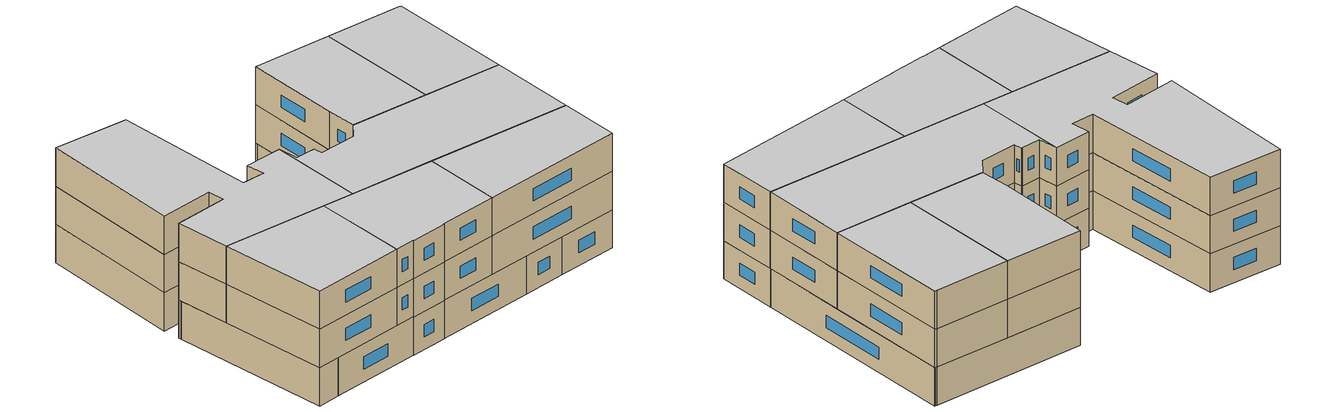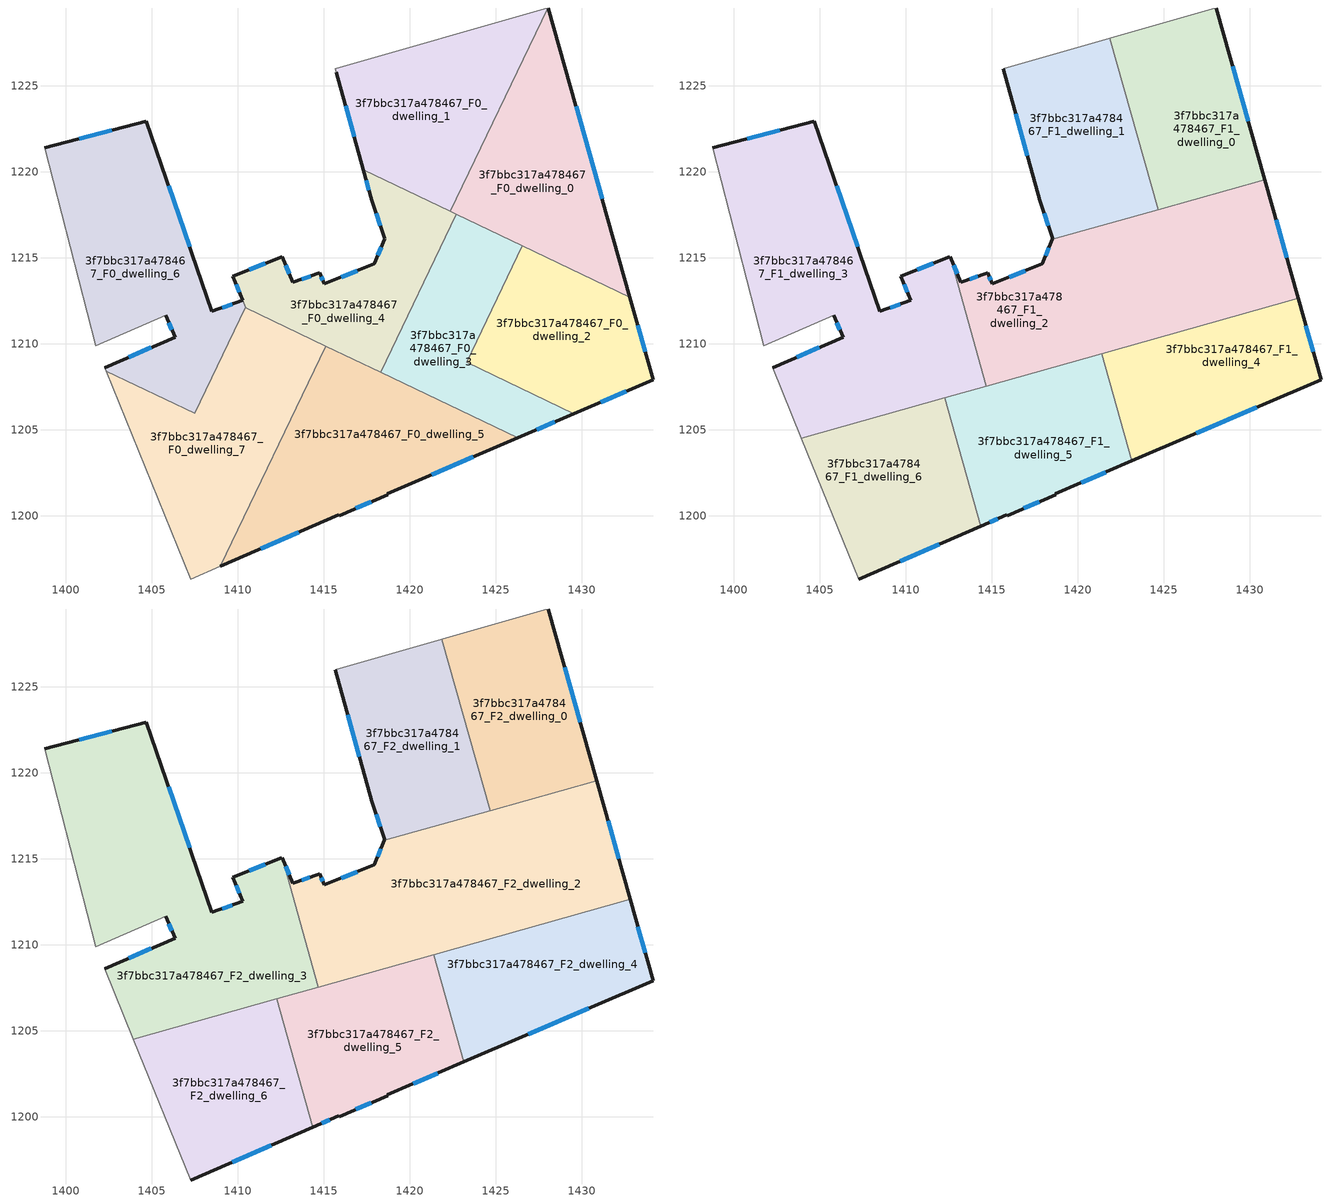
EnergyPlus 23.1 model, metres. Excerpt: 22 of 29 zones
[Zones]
3f7bbc317a478467_F0_dwelling_0
 floor ground (EU_floor_Construction): 1428.05,1229.51 1432.79,1212.71 1422.36,1217.69 1428.01,1229.5 z0
 wall outside (EU_wall_Construction): 1432.79,1212.71 1428.05,1229.51 z0:3
 wall to 3f7bbc317a478467_F0_dwelling_1 (EU_wall_Construction): 1428.01,1229.5 1422.36,1217.69 z0:3
 wall adiabatic (EU_wall_Construction): 1428.05,1229.51 1428.01,1229.5 z0:3
 wall to 3f7bbc317a478467_F0_dwelling_2 (EU_wall_Construction): 1426.54,1215.69 1432.79,1212.71 z0:3
 wall to 3f7bbc317a478467_F0_dwelling_3 (EU_wall_Construction): 1422.7,1217.53 1426.54,1215.69 z0:3
 wall to 3f7bbc317a478467_F0_dwelling_4 (EU_wall_Construction): 1422.36,1217.69 1422.7,1217.53 z0:3
 window (EU_Window_Construction): 1431.17,1218.42 1429.66,1223.79 z1.02:1.98
3f7bbc317a478467_F0_dwelling_1
 floor ground (EU_floor_Construction): 1428.01,1229.5 1422.36,1217.69 1417.3,1220.11 1415.73,1225.77 1415.67,1225.98 1427.83,1229.48 z0
 wall outside (EU_wall_Construction): 1415.73,1225.77 1417.3,1220.11 z0:3
 wall adiabatic (EU_wall_Construction): 1428.01,1229.5 1427.83,1229.48 1415.67,1225.98 1415.73,1225.77 z0:3
 wall to 3f7bbc317a478467_F0_dwelling_4 (EU_wall_Construction): 1417.3,1220.11 1422.36,1217.69 z0:3
 window (EU_Window_Construction): 1416.26,1223.84 1416.76,1222.03 z1.02:1.98
3f7bbc317a478467_F0_dwelling_2
 floor ground (EU_floor_Construction): 1432.79,1212.71 1434.13,1207.93 1429.53,1205.95 1423.3,1208.92 1426.54,1215.69 z0
 wall outside (EU_wall_Construction): 1429.53,1205.95 1434.13,1207.93 1432.79,1212.71 z0:3
 wall to 3f7bbc317a478467_F0_dwelling_3 (EU_wall_Construction): 1426.54,1215.69 1423.3,1208.92 1429.53,1205.95 z0:3
 window (EU_Window_Construction): 1431.09,1206.62 1432.57,1207.25 / 1433.67,1209.55 1433.24,1211.08 z1.02:1.98
3f7bbc317a478467_F0_dwelling_3
 floor ground (EU_floor_Construction): 1426.54,1215.69 1423.3,1208.92 1429.53,1205.95 1426.25,1204.54 1418.31,1208.34 1422.7,1217.53 z0
 wall outside (EU_wall_Construction): 1426.25,1204.54 1429.53,1205.95 z0:3
 wall to 3f7bbc317a478467_F0_dwelling_4 (EU_wall_Construction): 1422.7,1217.53 1418.31,1208.34 z0:3
 wall to 3f7bbc317a478467_F0_dwelling_5 (EU_wall_Construction): 1418.31,1208.34 1426.25,1204.54 z0:3
 window (EU_Window_Construction): 1427.37,1205.02 1428.41,1205.47 z1.02:1.98
 ceiling adiabatic (EU_roof_Construction): 1423.88,1210.14 1426.54,1215.69 1422.7,1217.53 1418.43,1208.6 z3
3f7bbc317a478467_F0_dwelling_4
 floor ground (EU_floor_Construction): 1422.7,1217.53 1418.31,1208.34 1410.46,1212.09 1409.71,1213.93 1412.58,1215.06 1413.2,1213.57 1414.76,1214.13 1415.02,1213.48 1417.92,1214.64 1418.54,1216.12 1417.79,1218.33 1417.3,1220.11 z0
 wall outside (EU_wall_Construction): 1417.3,1220.11 1417.79,1218.33 1418.54,1216.12 1417.92,1214.64 1415.02,1213.48 1414.76,1214.13 1413.2,1213.57 1412.58,1215.06 1409.71,1213.93 1410.28,1212.53 z0:3
 wall to 3f7bbc317a478467_F0_dwelling_6 (EU_wall_Construction): 1410.28,1212.52 1410.46,1212.09 z0:3
 wall to 3f7bbc317a478467_F0_dwelling_7 (EU_wall_Construction): 1410.46,1212.09 1415.11,1209.87 z0:3
 wall to 3f7bbc317a478467_F0_dwelling_5 (EU_wall_Construction): 1415.11,1209.86 1418.31,1208.34 z0:3
 window (EU_Window_Construction): 1409.9,1213.45 1410.09,1213 / 1411.6,1214.67 1410.68,1214.32 / 1412.99,1214.07 1412.79,1214.55 / 1414.23,1213.94 1413.73,1213.76 / 1414.93,1213.7 1414.85,1213.91 / 1416.94,1214.25 1416.01,1213.88 / 1418.33,1215.61 1418.13,1215.14 / 1418.04,1217.58 1418.28,1216.87 / 1417.46,1219.5 1417.62,1218.94 z1.02:1.98
 roof outside (EU_roof_Construction): 1413.87,1210.46 1412.58,1215.06 1409.71,1213.93 1412.57,1215.06 z3
3f7bbc317a478467_F0_dwelling_5
 floor ground (EU_floor_Construction): 1426.25,1204.54 1418.69,1201.28 1418.71,1201.23 1415.89,1200.02 1415.87,1200.06 1409,1197.08 1415.11,1209.87 z0
 wall outside (EU_wall_Construction): 1409,1197.08 1415.87,1200.06 1415.89,1200.02 1418.71,1201.23 1418.69,1201.28 1426.25,1204.54 z0:3
 wall to 3f7bbc317a478467_F0_dwelling_7 (EU_wall_Construction): 1415.11,1209.87 1409,1197.08 z0:3
 window (EU_Window_Construction): 1421.26,1202.39 1423.68,1203.43 / 1416.85,1200.43 1417.75,1200.82 / 1411.34,1198.1 1413.53,1199.05 z1.02:1.98
3f7bbc317a478467_F0_dwelling_6
 floor ground (EU_floor_Construction): 1404.68,1222.94 1408.5,1211.88 1410.28,1212.52 1410.46,1212.09 1410.43,1212.1 1407.5,1205.96 1402.35,1208.42 1402.27,1208.62 1406.36,1210.4 1405.81,1211.66 1401.75,1209.9 1398.8,1221.4 z0
 wall outside (EU_wall_Construction): 1405.81,1211.66 1406.36,1210.4 1402.27,1208.62 / 1410.28,1212.52 1408.5,1211.88 1404.68,1222.94 1398.8,1221.4 z0:3
 wall to 3f7bbc317a478467_F0_dwelling_7 (EU_wall_Construction): 1402.35,1208.42 1407.5,1205.96 1410.43,1212.1 1410.46,1212.09 z0:3
 wall adiabatic (EU_wall_Construction): 1402.27,1208.62 1402.35,1208.42 / 1398.8,1221.4 1401.75,1209.9 1405.81,1211.66 z0:3
 window (EU_Window_Construction): 1404.97,1209.79 1403.66,1209.23 / 1406,1211.23 1406.18,1210.82 / 1402.68,1222.42 1400.8,1221.93 / 1407.2,1215.64 1405.98,1219.18 / 1409.68,1212.3 1409.11,1212.1 z1.02:1.98
3f7bbc317a478467_F0_dwelling_7
 floor ground (EU_floor_Construction): 1415.11,1209.87 1409,1197.08 1407.27,1196.34 1402.35,1208.42 1407.5,1205.96 1410.43,1212.1 z0
 wall adiabatic (EU_wall_Construction): 1402.35,1208.42 1407.27,1196.34 1409,1197.08 z0:3
3f7bbc317a478467_F1_dwelling_0
 floor to 3f7bbc317a478467_F0_dwelling_0 (EU_floor_Construction): 1428.05,1229.51 1430.85,1219.55 1424.67,1217.8 1423.83,1220.77 1428.01,1229.5 z3
 floor to 3f7bbc317a478467_F0_dwelling_1 (EU_floor_Construction): 1428.01,1229.5 1423.83,1220.77 1421.86,1227.76 1427.83,1229.48 z3
 wall outside (EU_wall_Construction): 1430.85,1219.55 1428.05,1229.51 z3:6
 wall to 3f7bbc317a478467_F1_dwelling_1 (EU_wall_Construction): 1421.86,1227.76 1424.67,1217.8 z3:6
 wall adiabatic (EU_wall_Construction): 1428.05,1229.51 1427.83,1229.48 1421.86,1227.76 z3:6
 wall to 3f7bbc317a478467_F1_dwelling_2 (EU_wall_Construction): 1424.67,1217.8 1430.85,1219.55 z3:6
 window (EU_Window_Construction): 1429.9,1222.94 1429,1226.12 z4.02:4.98
3f7bbc317a478467_F1_dwelling_1
 floor to 3f7bbc317a478467_F0_dwelling_1 (EU_floor_Construction): 1421.86,1227.76 1423.83,1220.77 1422.36,1217.69 1417.3,1220.11 1415.67,1225.98 z3
 floor to 3f7bbc317a478467_F0_dwelling_4 (EU_floor_Construction): 1422.7,1217.53 1422.54,1217.2 1418.52,1216.07 1418.54,1216.12 1417.79,1218.33 1417.3,1220.11 z3
 floor to 3f7bbc317a478467_F0_dwelling_0 (EU_floor_Construction): 1423.83,1220.77 1424.67,1217.8 1423.07,1217.35 1422.36,1217.69 z3
 floor adiabatic (EU_floor_Construction): 1423.07,1217.35 1422.54,1217.2 1422.7,1217.53 z3
 wall outside (EU_wall_Construction): 1415.67,1225.98 1417.79,1218.33 1418.54,1216.12 1418.52,1216.07 z3:6
 wall adiabatic (EU_wall_Construction): 1421.86,1227.76 1415.67,1225.98 z3:6
 wall to 3f7bbc317a478467_F1_dwelling_2 (EU_wall_Construction): 1418.52,1216.07 1424.67,1217.8 z3:6
 window (EU_Window_Construction): 1418.04,1217.58 1418.28,1216.87 / 1416.39,1223.38 1417.07,1220.93 z4.02:4.98
3f7bbc317a478467_F1_dwelling_2
 floor to 3f7bbc317a478467_F0_dwelling_4 (EU_floor_Construction): 1422.54,1217.2 1418.43,1208.6 1418.01,1208.48 1413.87,1210.46 1412.58,1215.06 1413.2,1213.57 1414.71,1214.11 1414.76,1214.13 1415.02,1213.48 1417.92,1214.64 1418.52,1216.07 z3
 floor to 3f7bbc317a478467_F0_dwelling_2 (EU_floor_Construction): 1432.79,1212.71 1432.8,1212.65 1423.88,1210.14 1426.54,1215.69 z3
 floor to 3f7bbc317a478467_F0_dwelling_5 (EU_floor_Construction): 1418.01,1208.48 1414.69,1207.54 1414.43,1208.46 1415.11,1209.87 z3
 floor adiabatic (EU_floor_Construction): 1426.54,1215.69 1423.88,1210.14 1418.43,1208.6 1422.54,1217.2 1423.07,1217.35 z3
 floor to 3f7bbc317a478467_F0_dwelling_7 (EU_floor_Construction): 1415.11,1209.87 1414.43,1208.46 1413.87,1210.46 z3
 floor to 3f7bbc317a478467_F0_dwelling_0 (EU_floor_Construction): 1430.85,1219.55 1432.79,1212.71 1423.07,1217.35 z3
 wall outside (EU_wall_Construction): 1418.52,1216.07 1417.92,1214.64 1415.02,1213.48 1414.76,1214.13 1414.71,1214.11 1413.2,1213.57 1412.58,1215.06 / 1432.8,1212.65 1430.85,1219.55 z3:6
 wall to 3f7bbc317a478467_F1_dwelling_4 (EU_wall_Construction): 1421.38,1209.43 1432.8,1212.65 z3:6
 wall to 3f7bbc317a478467_F1_dwelling_3 (EU_wall_Construction): 1412.58,1215.06 1414.69,1207.54 z3:6
 wall to 3f7bbc317a478467_F1_dwelling_5 (EU_wall_Construction): 1414.69,1207.54 1421.38,1209.43 z3:6
 window (EU_Window_Construction): 1414.19,1213.93 1413.71,1213.75 / 1414.93,1213.7 1414.85,1213.91 / 1416.94,1214.25 1416.01,1213.88 / 1418.31,1215.58 1418.12,1215.13 / 1432.14,1215 1431.52,1217.2 / 1412.99,1214.07 1412.79,1214.55 z4.02:4.98
3f7bbc317a478467_F1_dwelling_3
 floor to 3f7bbc317a478467_F0_dwelling_6 (EU_floor_Construction): 1404.68,1222.94 1408.5,1211.88 1410.28,1212.52 1410.46,1212.09 1410.43,1212.1 1407.5,1205.96 1402.35,1208.42 1402.27,1208.62 1406.36,1210.4 1405.81,1211.66 1401.75,1209.9 1398.8,1221.4 z3
 floor to 3f7bbc317a478467_F0_dwelling_4 (EU_floor_Construction): 1412.57,1215.06 1413.87,1210.46 1410.46,1212.09 1409.71,1213.93 z3
 floor to 3f7bbc317a478467_F0_dwelling_7 (EU_floor_Construction): 1413.87,1210.46 1414.43,1208.46 1413.89,1207.32 1403.94,1204.51 1402.35,1208.42 1407.5,1205.96 1410.43,1212.1 z3
 floor to 3f7bbc317a478467_F0_dwelling_5 (EU_floor_Construction): 1414.43,1208.46 1414.69,1207.54 1413.89,1207.32 z3
 wall outside (EU_wall_Construction): 1405.81,1211.66 1406.36,1210.4 1402.27,1208.62 / 1412.57,1215.06 1409.71,1213.93 1410.28,1212.52 1408.5,1211.88 1404.68,1222.94 1398.8,1221.4 z3:6
 wall adiabatic (EU_wall_Construction): 1402.27,1208.62 1403.94,1204.51 / 1398.8,1221.4 1401.75,1209.9 1405.81,1211.66 z3:6
 wall to 3f7bbc317a478467_F1_dwelling_6 (EU_wall_Construction): 1403.94,1204.51 1412.26,1206.86 z3:6
 wall to 3f7bbc317a478467_F1_dwelling_5 (EU_wall_Construction): 1412.26,1206.86 1414.69,1207.54 z3:6
 window (EU_Window_Construction): 1404.97,1209.79 1403.66,1209.23 / 1406,1211.23 1406.18,1210.82 / 1402.68,1222.42 1400.8,1221.93 / 1407.2,1215.64 1405.98,1219.18 / 1409.68,1212.3 1409.11,1212.1 / 1409.9,1213.45 1410.09,1213 / 1411.6,1214.67 1410.68,1214.31 z4.02:4.98
3f7bbc317a478467_F1_dwelling_4
 floor to 3f7bbc317a478467_F0_dwelling_2 (EU_floor_Construction): 1432.8,1212.65 1434.13,1207.93 1429.53,1205.95 1423.3,1208.92 1423.88,1210.14 z3
 floor to 3f7bbc317a478467_F0_dwelling_3 (EU_floor_Construction): 1429.53,1205.95 1426.25,1204.54 1422.22,1206.46 1421.38,1209.43 1423.88,1210.14 1423.3,1208.92 z3
 floor to 3f7bbc317a478467_F0_dwelling_5 (EU_floor_Construction): 1426.25,1204.54 1423.14,1203.2 1422.22,1206.46 z3
 wall outside (EU_wall_Construction): 1423.14,1203.2 1434.13,1207.93 1432.8,1212.65 z3:6
 wall to 3f7bbc317a478467_F1_dwelling_5 (EU_wall_Construction): 1421.38,1209.43 1423.14,1203.2 z3:6
 window (EU_Window_Construction): 1433.68,1209.53 1433.25,1211.04 / 1426.88,1204.81 1430.39,1206.32 z4.02:4.98
3f7bbc317a478467_F1_dwelling_5
 floor to 3f7bbc317a478467_F0_dwelling_5 (EU_floor_Construction): 1422.22,1206.46 1423.14,1203.2 1418.69,1201.28 1418.71,1201.23 1415.89,1200.02 1415.87,1200.06 1414.36,1199.41 1412.78,1205 1413.89,1207.32 1418.01,1208.48 z3
 floor to 3f7bbc317a478467_F0_dwelling_4 (EU_floor_Construction): 1418.43,1208.6 1418.31,1208.34 1418.01,1208.48 z3
 floor to 3f7bbc317a478467_F0_dwelling_7 (EU_floor_Construction): 1413.89,1207.32 1412.78,1205 1412.26,1206.86 z3
 floor to 3f7bbc317a478467_F0_dwelling_3 (EU_floor_Construction): 1421.38,1209.43 1422.22,1206.46 1418.31,1208.34 1418.43,1208.6 z3
 wall outside (EU_wall_Construction): 1414.36,1199.41 1415.87,1200.06 1415.89,1200.02 1418.71,1201.23 1418.69,1201.28 1423.14,1203.2 z3:6
 wall to 3f7bbc317a478467_F1_dwelling_6 (EU_wall_Construction): 1412.26,1206.86 1414.36,1199.41 z3:6
 window (EU_Window_Construction): 1414.88,1199.63 1415.36,1199.84 / 1420.2,1201.93 1421.63,1202.54 / 1416.85,1200.43 1417.75,1200.82 z4.02:4.98
3f7bbc317a478467_F1_dwelling_6
 floor to 3f7bbc317a478467_F0_dwelling_7 (EU_floor_Construction): 1412.26,1206.86 1412.78,1205 1409,1197.08 1407.27,1196.34 1403.94,1204.51 z3
 floor to 3f7bbc317a478467_F0_dwelling_5 (EU_floor_Construction): 1412.78,1205 1414.36,1199.41 1409,1197.08 z3
 wall outside (EU_wall_Construction): 1407.27,1196.34 1414.36,1199.41 z3:6
 wall adiabatic (EU_wall_Construction): 1403.94,1204.51 1407.27,1196.34 z3:6
 window (EU_Window_Construction): 1409.68,1197.38 1411.95,1198.36 z4.02:4.98
3f7bbc317a478467_F2_dwelling_0
 floor to 3f7bbc317a478467_F1_dwelling_0 (EU_floor_Construction): 1428.05,1229.51 1430.85,1219.55 1424.67,1217.8 1421.86,1227.76 1427.83,1229.48 z6
 wall outside (EU_wall_Construction): 1430.85,1219.55 1428.05,1229.51 z6:9
 wall to 3f7bbc317a478467_F2_dwelling_1 (EU_wall_Construction): 1421.86,1227.76 1424.67,1217.8 z6:9
 wall adiabatic (EU_wall_Construction): 1428.05,1229.51 1427.83,1229.48 1421.86,1227.76 z6:9
 wall to 3f7bbc317a478467_F2_dwelling_2 (EU_wall_Construction): 1424.67,1217.8 1430.85,1219.55 z6:9
 window (EU_Window_Construction): 1429.9,1222.94 1429,1226.12 z7.02:7.98
 ceiling to 3f7bbc317a478467_F3_dwelling_0 (EU_floor_Construction): 1430.85,1219.55 1428.05,1229.51 1427.83,1229.48 1421.86,1227.76 1424.67,1217.8 z9
3f7bbc317a478467_F2_dwelling_1
 floor to 3f7bbc317a478467_F1_dwelling_1 (EU_floor_Construction): 1421.86,1227.76 1424.67,1217.8 1418.52,1216.07 1418.54,1216.12 1417.79,1218.33 1415.67,1225.98 z6
 wall outside (EU_wall_Construction): 1415.67,1225.98 1417.79,1218.33 1418.54,1216.12 1418.52,1216.07 z6:9
 wall adiabatic (EU_wall_Construction): 1421.86,1227.76 1415.67,1225.98 z6:9
 wall to 3f7bbc317a478467_F2_dwelling_2 (EU_wall_Construction): 1418.52,1216.07 1424.67,1217.8 z6:9
 window (EU_Window_Construction): 1418.04,1217.58 1418.28,1216.87 / 1416.39,1223.38 1417.07,1220.93 z7.02:7.98
 ceiling to 3f7bbc317a478467_F3_dwelling_1 (EU_floor_Construction): 1424.67,1217.8 1421.86,1227.76 1415.67,1225.98 1417.79,1218.33 1418.54,1216.12 1418.52,1216.07 z9
3f7bbc317a478467_F2_dwelling_2
 floor to 3f7bbc317a478467_F1_dwelling_2 (EU_floor_Construction): 1430.85,1219.55 1432.8,1212.65 1414.69,1207.54 1412.58,1215.06 1413.2,1213.57 1414.71,1214.11 1414.76,1214.13 1415.02,1213.48 1417.92,1214.64 1418.52,1216.07 z6
 wall outside (EU_wall_Construction): 1418.52,1216.07 1417.92,1214.64 1415.02,1213.48 1414.76,1214.13 1414.71,1214.11 1413.2,1213.57 1412.58,1215.06 / 1432.8,1212.65 1430.85,1219.55 z6:9
 wall to 3f7bbc317a478467_F2_dwelling_4 (EU_wall_Construction): 1421.38,1209.43 1432.8,1212.65 z6:9
 wall to 3f7bbc317a478467_F2_dwelling_3 (EU_wall_Construction): 1412.58,1215.06 1414.69,1207.54 z6:9
 wall to 3f7bbc317a478467_F2_dwelling_5 (EU_wall_Construction): 1414.69,1207.54 1421.38,1209.43 z6:9
 window (EU_Window_Construction): 1414.19,1213.93 1413.71,1213.75 / 1414.93,1213.7 1414.85,1213.91 / 1416.94,1214.25 1416.01,1213.88 / 1418.31,1215.58 1418.12,1215.13 / 1432.14,1215 1431.52,1217.2 / 1412.99,1214.07 1412.79,1214.55 z7.02:7.98
 ceiling to 3f7bbc317a478467_F3_dwelling_2 (EU_floor_Construction): 1432.8,1212.65 1430.85,1219.55 1418.52,1216.07 1417.92,1214.64 1415.02,1213.48 1414.76,1214.13 1414.71,1214.11 1413.2,1213.57 1412.58,1215.06 1414.69,1207.54 z9
3f7bbc317a478467_F2_dwelling_3
 floor to 3f7bbc317a478467_F1_dwelling_3 (EU_floor_Construction): 1412.57,1215.06 1414.69,1207.54 1403.94,1204.51 1402.27,1208.62 1406.36,1210.4 1405.81,1211.66 1401.75,1209.9 1398.8,1221.4 1404.68,1222.94 1408.5,1211.88 1410.28,1212.52 1409.71,1213.93 z6
 wall outside (EU_wall_Construction): 1405.81,1211.66 1406.36,1210.4 1402.27,1208.62 / 1412.57,1215.06 1409.71,1213.93 1410.28,1212.52 1408.5,1211.88 1404.68,1222.94 1398.8,1221.4 z6:9
 wall adiabatic (EU_wall_Construction): 1402.27,1208.62 1403.94,1204.51 / 1398.8,1221.4 1401.75,1209.9 1405.81,1211.66 z6:9
 wall to 3f7bbc317a478467_F2_dwelling_6 (EU_wall_Construction): 1403.94,1204.51 1412.26,1206.86 z6:9
 wall to 3f7bbc317a478467_F2_dwelling_5 (EU_wall_Construction): 1412.26,1206.86 1414.69,1207.54 z6:9
 window (EU_Window_Construction): 1404.97,1209.79 1403.66,1209.23 / 1406,1211.23 1406.18,1210.82 / 1402.68,1222.42 1400.8,1221.93 / 1407.2,1215.64 1405.98,1219.18 / 1409.68,1212.3 1409.11,1212.1 / 1409.9,1213.45 1410.09,1213 / 1411.6,1214.67 1410.68,1214.31 z7.02:7.98
 ceiling to 3f7bbc317a478467_F3_dwelling_3 (EU_floor_Construction): 1414.69,1207.54 1412.57,1215.06 1409.71,1213.93 1410.28,1212.52 1408.5,1211.88 1404.68,1222.94 1398.8,1221.4 1401.75,1209.9 1405.81,1211.66 1406.36,1210.4 1402.27,1208.62 1403.94,1204.51 z9
3f7bbc317a478467_F2_dwelling_4
 floor to 3f7bbc317a478467_F1_dwelling_4 (EU_floor_Construction): 1432.8,1212.65 1434.13,1207.93 1423.14,1203.2 1421.38,1209.43 z6
 wall outside (EU_wall_Construction): 1423.14,1203.2 1434.13,1207.93 1432.8,1212.65 z6:9
 wall to 3f7bbc317a478467_F2_dwelling_5 (EU_wall_Construction): 1421.38,1209.43 1423.14,1203.2 z6:9
 window (EU_Window_Construction): 1433.68,1209.53 1433.25,1211.04 / 1426.88,1204.81 1430.39,1206.32 z7.02:7.98
 ceiling to 3f7bbc317a478467_F3_dwelling_4 (EU_floor_Construction): 1434.13,1207.93 1432.8,1212.65 1421.38,1209.43 1423.14,1203.2 z9
3f7bbc317a478467_F2_dwelling_5
 floor to 3f7bbc317a478467_F1_dwelling_5 (EU_floor_Construction): 1421.38,1209.43 1423.14,1203.2 1418.69,1201.28 1418.71,1201.23 1415.89,1200.02 1415.87,1200.06 1414.36,1199.41 1412.26,1206.86 z6
 wall outside (EU_wall_Construction): 1414.36,1199.41 1415.87,1200.06 1415.89,1200.02 1418.71,1201.23 1418.69,1201.28 1423.14,1203.2 z6:9
 wall to 3f7bbc317a478467_F2_dwelling_6 (EU_wall_Construction): 1412.26,1206.86 1414.36,1199.41 z6:9
 window (EU_Window_Construction): 1414.88,1199.63 1415.36,1199.84 / 1420.2,1201.93 1421.63,1202.54 / 1416.85,1200.43 1417.75,1200.82 z7.02:7.98
 ceiling to 3f7bbc317a478467_F3_dwelling_5 (EU_floor_Construction): 1423.14,1203.2 1421.38,1209.43 1412.26,1206.86 1414.36,1199.41 1415.87,1200.06 1415.89,1200.02 1418.71,1201.23 1418.69,1201.28 z9
3f7bbc317a478467_F2_dwelling_6
 floor to 3f7bbc317a478467_F1_dwelling_6 (EU_floor_Construction): 1412.26,1206.86 1414.36,1199.41 1407.27,1196.34 1403.94,1204.51 z6
 wall outside (EU_wall_Construction): 1407.27,1196.34 1414.36,1199.41 z6:9
 wall adiabatic (EU_wall_Construction): 1403.94,1204.51 1407.27,1196.34 z6:9
 window (EU_Window_Construction): 1409.68,1197.38 1411.95,1198.36 z7.02:7.98
 ceiling to 3f7bbc317a478467_F3_dwelling_6 (EU_floor_Construction): 1414.36,1199.41 1412.26,1206.86 1403.94,1204.51 1407.27,1196.34 z9
[Building]
EU S2 Campaign: North Axis=0; Terrain=City; Solar Distribution=FullExterior
[Site:Location]
Vienna: Latitude=48; Longitude=16.5; Time Zone=1; Elevation=183
[SizingPeriod:WeatherFileDays]
AnnualSizingPeriod: Begin Month=1; Begin Day of Month=1; End Month=12; End Day of Month=31; Day of Week for Start Day=Monday; Use Weather File Daylight Saving Period=No; Use Weather File Rain and Snow Indicators=No
[MATERIAL]
EU_InternalMass_Material: Roughness=MediumRough; Thickness=0.1; Conductivity=1; Density=1800; Specific Heat=900; Thermal Absorptance=0.9; Solar Absorptance=0.7; Visible Absorptance=0.7
[MATERIAL:NOMASS] Roughness=MediumRough; Thermal Absorptance=0.9; Solar Absorptance=0.7; Visible Absorptance=0.7
Name | Thermal Resistance
EU_wall_NoMass | 0.942466
EU_roof_NoMass | 0.551687
EU_floor_NoMass | 0.66527
[WINDOWMATERIAL:SIMPLEGLAZINGSYSTEM]
EU_Window_SimpleGlazing: UFactor=2.03367; Solar Heat Gain Coefficient=0.65; Visible Transmittance=0.65
[CONSTRUCTION]
EU_wall_Construction: EU_wall_NoMass
EU_roof_Construction: EU_roof_NoMass
EU_floor_Construction: EU_floor_NoMass
EU_Window_Construction: EU_Window_SimpleGlazing
EU_InternalMass_Construction: EU_InternalMass_Material
[ZONE] Type=1; Multiplier=1; Ceiling Height=autocalculate; Floor Area=autocalculate; Part of Total Floor Area=Yes
Name | Volume
3f7bbc317a478467_F0_dwelling_0 | 227.912
3f7bbc317a478467_F1_dwelling_0; 3f7bbc317a478467_F2_dwelling_0 | 199.854
3f7bbc317a478467_F0_dwelling_1 | 227.954
3f7bbc317a478467_F1_dwelling_1; 3f7bbc317a478467_F2_dwelling_1 | 199.85
3f7bbc317a478467_F0_dwelling_2 | 192.656
3f7bbc317a478467_F1_dwelling_2; 3f7bbc317a478467_F2_dwelling_2 | 384.94
3f7bbc317a478467_F0_dwelling_3 | 176.076
3f7bbc317a478467_F1_dwelling_3; 3f7bbc317a478467_F2_dwelling_3 | 430.89
3f7bbc317a478467_F0_dwelling_4 | 175.729
3f7bbc317a478467_F1_dwelling_4; 3f7bbc317a478467_F2_dwelling_4 | 202.618
3f7bbc317a478467_F0_dwelling_5 | 262.684
3f7bbc317a478467_F1_dwelling_5; 3f7bbc317a478467_F2_dwelling_5 | 202.594
3f7bbc317a478467_F0_dwelling_6 | 297.706
3f7bbc317a478467_F1_dwelling_6; 3f7bbc317a478467_F2_dwelling_6 | 202.623
3f7bbc317a478467_F0_dwelling_7 | 262.666
[INTERNALMASS] Construction=EU_InternalMass_Construction
Name | Zone or ZoneList | Surface Area
3f7bbc317a478467_F0_dwelling_0_EU_InternalMass | 3f7bbc317a478467_F0_dwelling_0 | 75.9643
3f7bbc317a478467_F0_dwelling_1_EU_InternalMass | 3f7bbc317a478467_F0_dwelling_1 | 75.9846
3f7bbc317a478467_F0_dwelling_2_EU_InternalMass | 3f7bbc317a478467_F0_dwelling_2 | 64.2179
3f7bbc317a478467_F0_dwelling_3_EU_InternalMass | 3f7bbc317a478467_F0_dwelling_3 | 58.6921
3f7bbc317a478467_F0_dwelling_4_EU_InternalMass | 3f7bbc317a478467_F0_dwelling_4 | 58.5802
3f7bbc317a478467_F0_dwelling_5_EU_InternalMass | 3f7bbc317a478467_F0_dwelling_5 | 87.5644
3f7bbc317a478467_F0_dwelling_6_EU_InternalMass | 3f7bbc317a478467_F0_dwelling_6 | 99.2396
3f7bbc317a478467_F0_dwelling_7_EU_InternalMass | 3f7bbc317a478467_F0_dwelling_7 | 87.5546
3f7bbc317a478467_F1_dwelling_0_EU_InternalMass | 3f7bbc317a478467_F1_dwelling_0 | 66.618
3f7bbc317a478467_F1_dwelling_1_EU_InternalMass | 3f7bbc317a478467_F1_dwelling_1 | 66.6169
3f7bbc317a478467_F1_dwelling_2_EU_InternalMass | 3f7bbc317a478467_F1_dwelling_2 | 128.327
3f7bbc317a478467_F1_dwelling_3_EU_InternalMass | 3f7bbc317a478467_F1_dwelling_3 | 143.627
3f7bbc317a478467_F1_dwelling_4_EU_InternalMass | 3f7bbc317a478467_F1_dwelling_4 | 67.5394
3f7bbc317a478467_F1_dwelling_5_EU_InternalMass | 3f7bbc317a478467_F1_dwelling_5 | 67.5314
3f7bbc317a478467_F1_dwelling_6_EU_InternalMass | 3f7bbc317a478467_F1_dwelling_6 | 67.5409
3f7bbc317a478467_F2_dwelling_0_EU_InternalMass | 3f7bbc317a478467_F2_dwelling_0 | 66.618
3f7bbc317a478467_F2_dwelling_1_EU_InternalMass | 3f7bbc317a478467_F2_dwelling_1 | 66.6169
3f7bbc317a478467_F2_dwelling_2_EU_InternalMass | 3f7bbc317a478467_F2_dwelling_2 | 128.327
3f7bbc317a478467_F2_dwelling_3_EU_InternalMass | 3f7bbc317a478467_F2_dwelling_3 | 143.627
3f7bbc317a478467_F2_dwelling_4_EU_InternalMass | 3f7bbc317a478467_F2_dwelling_4 | 67.5394
3f7bbc317a478467_F2_dwelling_5_EU_InternalMass | 3f7bbc317a478467_F2_dwelling_5 | 67.5314
3f7bbc317a478467_F2_dwelling_6_EU_InternalMass | 3f7bbc317a478467_F2_dwelling_6 | 67.5409
[OTHEREQUIPMENT] Fuel Type=Electricity; Design Level Calculation Method=Watts/Area; Power per Zone Floor Area=1; Fraction Latent=0; Fraction Radiant=0; Fraction Lost=0; Carbon Dioxide Generation Rate=0; EndUse Subcategory=EU_Step8_InternalGains
Name | Zone or ZoneList or Space or SpaceList | Schedule
EU_Step8_InternalGain_3f7bbc317a478467_F0_dwelling_0_f000 | 3f7bbc317a478467_F0_dwelling_0 | EU_Step8_GainSchedule_3f7bbc317a478467_F0_dwelling_0_f000
EU_Step8_InternalGain_3f7bbc317a478467_F0_dwelling_1_f000 | 3f7bbc317a478467_F0_dwelling_1 | EU_Step8_GainSchedule_3f7bbc317a478467_F0_dwelling_1_f000
EU_Step8_InternalGain_3f7bbc317a478467_F0_dwelling_2_f000 | 3f7bbc317a478467_F0_dwelling_2 | EU_Step8_GainSchedule_3f7bbc317a478467_F0_dwelling_2_f000
EU_Step8_InternalGain_3f7bbc317a478467_F0_dwelling_3_f000 | 3f7bbc317a478467_F0_dwelling_3 | EU_Step8_GainSchedule_3f7bbc317a478467_F0_dwelling_3_f000
EU_Step8_InternalGain_3f7bbc317a478467_F0_dwelling_4_f000 | 3f7bbc317a478467_F0_dwelling_4 | EU_Step8_GainSchedule_3f7bbc317a478467_F0_dwelling_4_f000
EU_Step8_InternalGain_3f7bbc317a478467_F0_dwelling_5_f000 | 3f7bbc317a478467_F0_dwelling_5 | EU_Step8_GainSchedule_3f7bbc317a478467_F0_dwelling_5_f000
EU_Step8_InternalGain_3f7bbc317a478467_F0_dwelling_6_f000 | 3f7bbc317a478467_F0_dwelling_6 | EU_Step8_GainSchedule_3f7bbc317a478467_F0_dwelling_6_f000
EU_Step8_InternalGain_3f7bbc317a478467_F0_dwelling_7_f000 | 3f7bbc317a478467_F0_dwelling_7 | EU_Step8_GainSchedule_3f7bbc317a478467_F0_dwelling_7_f000
EU_Step8_InternalGain_3f7bbc317a478467_F1_dwelling_0_f000 | 3f7bbc317a478467_F1_dwelling_0 | EU_Step8_GainSchedule_3f7bbc317a478467_F1_dwelling_0_f000
EU_Step8_InternalGain_3f7bbc317a478467_F1_dwelling_1_f000 | 3f7bbc317a478467_F1_dwelling_1 | EU_Step8_GainSchedule_3f7bbc317a478467_F1_dwelling_1_f000
EU_Step8_InternalGain_3f7bbc317a478467_F1_dwelling_2_f000 | 3f7bbc317a478467_F1_dwelling_2 | EU_Step8_GainSchedule_3f7bbc317a478467_F1_dwelling_2_f000
EU_Step8_InternalGain_3f7bbc317a478467_F1_dwelling_3_f000 | 3f7bbc317a478467_F1_dwelling_3 | EU_Step8_GainSchedule_3f7bbc317a478467_F1_dwelling_3_f000
EU_Step8_InternalGain_3f7bbc317a478467_F1_dwelling_4_f000 | 3f7bbc317a478467_F1_dwelling_4 | EU_Step8_GainSchedule_3f7bbc317a478467_F1_dwelling_4_f000
EU_Step8_InternalGain_3f7bbc317a478467_F1_dwelling_5_f000 | 3f7bbc317a478467_F1_dwelling_5 | EU_Step8_GainSchedule_3f7bbc317a478467_F1_dwelling_5_f000
EU_Step8_InternalGain_3f7bbc317a478467_F1_dwelling_6_f000 | 3f7bbc317a478467_F1_dwelling_6 | EU_Step8_GainSchedule_3f7bbc317a478467_F1_dwelling_6_f000
EU_Step8_InternalGain_3f7bbc317a478467_F2_dwelling_0_f000 | 3f7bbc317a478467_F2_dwelling_0 | EU_Step8_GainSchedule_3f7bbc317a478467_F2_dwelling_0_f000
EU_Step8_InternalGain_3f7bbc317a478467_F2_dwelling_1_f000 | 3f7bbc317a478467_F2_dwelling_1 | EU_Step8_GainSchedule_3f7bbc317a478467_F2_dwelling_1_f000
EU_Step8_InternalGain_3f7bbc317a478467_F2_dwelling_2_f000 | 3f7bbc317a478467_F2_dwelling_2 | EU_Step8_GainSchedule_3f7bbc317a478467_F2_dwelling_2_f000
EU_Step8_InternalGain_3f7bbc317a478467_F2_dwelling_3_f000 | 3f7bbc317a478467_F2_dwelling_3 | EU_Step8_GainSchedule_3f7bbc317a478467_F2_dwelling_3_f000
EU_Step8_InternalGain_3f7bbc317a478467_F2_dwelling_4_f000 | 3f7bbc317a478467_F2_dwelling_4 | EU_Step8_GainSchedule_3f7bbc317a478467_F2_dwelling_4_f000
EU_Step8_InternalGain_3f7bbc317a478467_F2_dwelling_5_f000 | 3f7bbc317a478467_F2_dwelling_5 | EU_Step8_GainSchedule_3f7bbc317a478467_F2_dwelling_5_f000
EU_Step8_InternalGain_3f7bbc317a478467_F2_dwelling_6_f000 | 3f7bbc317a478467_F2_dwelling_6 | EU_Step8_GainSchedule_3f7bbc317a478467_F2_dwelling_6_f000
[ZONEVENTILATION:DESIGNFLOWRATE] Schedule=EU_AlwaysOn; Design Flow Rate Calculation Method=AirChanges/Hour; Air Changes per Hour=0.530523; Ventilation Type=Natural; Fan Pressure Rise=0; Fan Total Efficiency=1; Constant Term Coefficient=1; Temperature Term Coefficient=0; Velocity Term Coefficient=0; Velocity Squared Term Coefficient=0; Minimum Indoor Temperature=-100; Maximum Indoor Temperature=100; Delta Temperature=-100; Minimum Outdoor Temperature=-100; Maximum Outdoor Temperature=100; Maximum Wind Speed=40
Name | Zone or ZoneList or Space or SpaceList
EU_ConstantAir_3f7bbc317a478467_F0_dwelling_0 | 3f7bbc317a478467_F0_dwelling_0
EU_ConstantAir_3f7bbc317a478467_F0_dwelling_1 | 3f7bbc317a478467_F0_dwelling_1
EU_ConstantAir_3f7bbc317a478467_F0_dwelling_2 | 3f7bbc317a478467_F0_dwelling_2
EU_ConstantAir_3f7bbc317a478467_F0_dwelling_3 | 3f7bbc317a478467_F0_dwelling_3
EU_ConstantAir_3f7bbc317a478467_F0_dwelling_4 | 3f7bbc317a478467_F0_dwelling_4
EU_ConstantAir_3f7bbc317a478467_F0_dwelling_5 | 3f7bbc317a478467_F0_dwelling_5
EU_ConstantAir_3f7bbc317a478467_F0_dwelling_6 | 3f7bbc317a478467_F0_dwelling_6
EU_ConstantAir_3f7bbc317a478467_F0_dwelling_7 | 3f7bbc317a478467_F0_dwelling_7
EU_ConstantAir_3f7bbc317a478467_F1_dwelling_0 | 3f7bbc317a478467_F1_dwelling_0
EU_ConstantAir_3f7bbc317a478467_F1_dwelling_1 | 3f7bbc317a478467_F1_dwelling_1
EU_ConstantAir_3f7bbc317a478467_F1_dwelling_2 | 3f7bbc317a478467_F1_dwelling_2
EU_ConstantAir_3f7bbc317a478467_F1_dwelling_3 | 3f7bbc317a478467_F1_dwelling_3
EU_ConstantAir_3f7bbc317a478467_F1_dwelling_4 | 3f7bbc317a478467_F1_dwelling_4
EU_ConstantAir_3f7bbc317a478467_F1_dwelling_5 | 3f7bbc317a478467_F1_dwelling_5
EU_ConstantAir_3f7bbc317a478467_F1_dwelling_6 | 3f7bbc317a478467_F1_dwelling_6
EU_ConstantAir_3f7bbc317a478467_F2_dwelling_0 | 3f7bbc317a478467_F2_dwelling_0
EU_ConstantAir_3f7bbc317a478467_F2_dwelling_1 | 3f7bbc317a478467_F2_dwelling_1
EU_ConstantAir_3f7bbc317a478467_F2_dwelling_2 | 3f7bbc317a478467_F2_dwelling_2
EU_ConstantAir_3f7bbc317a478467_F2_dwelling_3 | 3f7bbc317a478467_F2_dwelling_3
EU_ConstantAir_3f7bbc317a478467_F2_dwelling_4 | 3f7bbc317a478467_F2_dwelling_4
EU_ConstantAir_3f7bbc317a478467_F2_dwelling_5 | 3f7bbc317a478467_F2_dwelling_5
EU_ConstantAir_3f7bbc317a478467_F2_dwelling_6 | 3f7bbc317a478467_F2_dwelling_6
[HVACTEMPLATE:THERMOSTAT] Constant Heating Setpoint=20; Constant Cooling Setpoint=50
EU_HeatOnly_3f7bbc317a478467_F0_dwelling_0; EU_HeatOnly_3f7bbc317a478467_F0_dwelling_1; EU_HeatOnly_3f7bbc317a478467_F0_dwelling_2; EU_HeatOnly_3f7bbc317a478467_F0_dwelling_3; EU_HeatOnly_3f7bbc317a478467_F0_dwelling_4; EU_HeatOnly_3f7bbc317a478467_F0_dwelling_5; EU_HeatOnly_3f7bbc317a478467_F0_dwelling_6; EU_HeatOnly_3f7bbc317a478467_F0_dwelling_7; EU_HeatOnly_3f7bbc317a478467_F1_dwelling_0; EU_HeatOnly_3f7bbc317a478467_F1_dwelling_1; EU_HeatOnly_3f7bbc317a478467_F1_dwelling_2; EU_HeatOnly_3f7bbc317a478467_F1_dwelling_3; EU_HeatOnly_3f7bbc317a478467_F1_dwelling_4; EU_HeatOnly_3f7bbc317a478467_F1_dwelling_5; EU_HeatOnly_3f7bbc317a478467_F1_dwelling_6; EU_HeatOnly_3f7bbc317a478467_F2_dwelling_0; EU_HeatOnly_3f7bbc317a478467_F2_dwelling_1; EU_HeatOnly_3f7bbc317a478467_F2_dwelling_2; EU_HeatOnly_3f7bbc317a478467_F2_dwelling_3; EU_HeatOnly_3f7bbc317a478467_F2_dwelling_4; EU_HeatOnly_3f7bbc317a478467_F2_dwelling_5; EU_HeatOnly_3f7bbc317a478467_F2_dwelling_6; EU_HeatOnly_3f7bbc317a478467_F3_dwelling_0; EU_HeatOnly_3f7bbc317a478467_F3_dwelling_1; EU_HeatOnly_3f7bbc317a478467_F3_dwelling_2; EU_HeatOnly_3f7bbc317a478467_F3_dwelling_3; EU_HeatOnly_3f7bbc317a478467_F3_dwelling_4; EU_HeatOnly_3f7bbc317a478467_F3_dwelling_5; EU_HeatOnly_3f7bbc317a478467_F3_dwelling_6
[HVACTEMPLATE:ZONE:IDEALLOADSAIRSYSTEM] System Availability Schedule=EU_AlwaysOn; Maximum Heating Supply Air Temperature=50; Minimum Cooling Supply Air Temperature=13; Maximum Heating Supply Air Humidity Ratio=0.0156; Minimum Cooling Supply Air Humidity Ratio=0.0077; Heating Limit=NoLimit; Cooling Limit=NoLimit; Heating Availability Schedule=EU_AlwaysOn; Cooling Availability Schedule=EU_CoolingOff; Dehumidification Control Type=ConstantSensibleHeatRatio; Cooling Sensible Heat Ratio=0.7; Dehumidification Setpoint=60; Humidification Control Type=None; Humidification Setpoint=30; Outdoor Air Method=None; Outdoor Air Flow Rate per Person=0.00944; Outdoor Air Flow Rate per Zone Floor Area=0; Outdoor Air Flow Rate per Zone=0; Demand Controlled Ventilation Type=None; Outdoor Air Economizer Type=NoEconomizer; Heat Recovery Type=None; Sensible Heat Recovery Effectiveness=0.7; Latent Heat Recovery Effectiveness=0.65
Name | Template Thermostat
3f7bbc317a478467_F0_dwelling_0 | EU_HeatOnly_3f7bbc317a478467_F0_dwelling_0
3f7bbc317a478467_F0_dwelling_1 | EU_HeatOnly_3f7bbc317a478467_F0_dwelling_1
3f7bbc317a478467_F0_dwelling_2 | EU_HeatOnly_3f7bbc317a478467_F0_dwelling_2
3f7bbc317a478467_F0_dwelling_3 | EU_HeatOnly_3f7bbc317a478467_F0_dwelling_3
3f7bbc317a478467_F0_dwelling_4 | EU_HeatOnly_3f7bbc317a478467_F0_dwelling_4
3f7bbc317a478467_F0_dwelling_5 | EU_HeatOnly_3f7bbc317a478467_F0_dwelling_5
3f7bbc317a478467_F0_dwelling_6 | EU_HeatOnly_3f7bbc317a478467_F0_dwelling_6
3f7bbc317a478467_F0_dwelling_7 | EU_HeatOnly_3f7bbc317a478467_F0_dwelling_7
3f7bbc317a478467_F1_dwelling_0 | EU_HeatOnly_3f7bbc317a478467_F1_dwelling_0
3f7bbc317a478467_F1_dwelling_1 | EU_HeatOnly_3f7bbc317a478467_F1_dwelling_1
3f7bbc317a478467_F1_dwelling_2 | EU_HeatOnly_3f7bbc317a478467_F1_dwelling_2
3f7bbc317a478467_F1_dwelling_3 | EU_HeatOnly_3f7bbc317a478467_F1_dwelling_3
3f7bbc317a478467_F1_dwelling_4 | EU_HeatOnly_3f7bbc317a478467_F1_dwelling_4
3f7bbc317a478467_F1_dwelling_5 | EU_HeatOnly_3f7bbc317a478467_F1_dwelling_5
3f7bbc317a478467_F1_dwelling_6 | EU_HeatOnly_3f7bbc317a478467_F1_dwelling_6
3f7bbc317a478467_F2_dwelling_0 | EU_HeatOnly_3f7bbc317a478467_F2_dwelling_0
3f7bbc317a478467_F2_dwelling_1 | EU_HeatOnly_3f7bbc317a478467_F2_dwelling_1
3f7bbc317a478467_F2_dwelling_2 | EU_HeatOnly_3f7bbc317a478467_F2_dwelling_2
3f7bbc317a478467_F2_dwelling_3 | EU_HeatOnly_3f7bbc317a478467_F2_dwelling_3
3f7bbc317a478467_F2_dwelling_4 | EU_HeatOnly_3f7bbc317a478467_F2_dwelling_4
3f7bbc317a478467_F2_dwelling_5 | EU_HeatOnly_3f7bbc317a478467_F2_dwelling_5
3f7bbc317a478467_F2_dwelling_6 | EU_HeatOnly_3f7bbc317a478467_F2_dwelling_6
[SIZING:ZONE] Zone Cooling Design Supply Air Temperature Input Method=SupplyAirTemperature; Zone Cooling Design Supply Air Temperature=13; Zone Heating Design Supply Air Temperature Input Method=SupplyAirTemperature; Zone Heating Design Supply Air Temperature=50; Zone Cooling Design Supply Air Humidity Ratio=0.008; Zone Heating Design Supply Air Humidity Ratio=0.008; Cooling Design Air Flow Method=DesignDay; Cooling Design Air Flow Rate=0; Cooling Minimum Air Flow per Zone Floor Area=0.000762; Cooling Minimum Air Flow=0; Cooling Minimum Air Flow Fraction=0.2; Heating Design Air Flow Method=DesignDay; Heating Design Air Flow Rate=0; Heating Maximum Air Flow per Zone Floor Area=0.002032; Heating Maximum Air Flow=0.141576; Heating Maximum Air Flow Fraction=0.3; Account for Dedicated Outdoor Air System=No; Dedicated Outdoor Air System Control Strategy=NeutralSupplyAir; Dedicated Outdoor Air Low Setpoint Temperature for Design=autosize; Dedicated Outdoor Air High Setpoint Temperature for Design=autosize; Zone Load Sizing Method=Sensible Load Only No Latent Load; Zone Latent Cooling Design Supply Air Humidity Ratio Input Method=HumidityRatioDifference; Zone Cooling Design Supply Air Humidity Ratio Difference=0.005; Zone Latent Heating Design Supply Air Humidity Ratio Input Method=HumidityRatioDifference; Zone Humidification Design Supply Air Humidity Ratio Difference=0.005
3f7bbc317a478467_F0_dwelling_0; 3f7bbc317a478467_F0_dwelling_1; 3f7bbc317a478467_F0_dwelling_2; 3f7bbc317a478467_F0_dwelling_3; 3f7bbc317a478467_F0_dwelling_4; 3f7bbc317a478467_F0_dwelling_5; 3f7bbc317a478467_F0_dwelling_6; 3f7bbc317a478467_F0_dwelling_7; 3f7bbc317a478467_F1_dwelling_0; 3f7bbc317a478467_F1_dwelling_1; 3f7bbc317a478467_F1_dwelling_2; 3f7bbc317a478467_F1_dwelling_3; 3f7bbc317a478467_F1_dwelling_4; 3f7bbc317a478467_F1_dwelling_5; 3f7bbc317a478467_F1_dwelling_6; 3f7bbc317a478467_F2_dwelling_0; 3f7bbc317a478467_F2_dwelling_1; 3f7bbc317a478467_F2_dwelling_2; 3f7bbc317a478467_F2_dwelling_3; 3f7bbc317a478467_F2_dwelling_4; 3f7bbc317a478467_F2_dwelling_5; 3f7bbc317a478467_F2_dwelling_6
[SCHEDULE:CONSTANT]
Name | Hourly Value
EU_AlwaysOn | 1
EU_CoolingOff | 0
[SCHEDULE:FILE] Column Number=1; Rows to Skip at Top=0; Number of Hours of Data=8760; Column Separator=Comma; Interpolate to Timestep=No; Minutes per Item=60; Adjust Schedule for Daylight Savings=Yes
Name | File
EU_Step8_GainSchedule_3f7bbc317a478467_F0_dwelling_0_f000 | ../../schedules/3f7bbc317a478467/3f7bbc317a478467_F0_dwelling_0_f000_gain.csv
EU_Step8_GainSchedule_3f7bbc317a478467_F0_dwelling_1_f000 | ../../schedules/3f7bbc317a478467/3f7bbc317a478467_F0_dwelling_1_f000_gain.csv
EU_Step8_GainSchedule_3f7bbc317a478467_F0_dwelling_2_f000 | ../../schedules/3f7bbc317a478467/3f7bbc317a478467_F0_dwelling_2_f000_gain.csv
EU_Step8_GainSchedule_3f7bbc317a478467_F0_dwelling_3_f000 | ../../schedules/3f7bbc317a478467/3f7bbc317a478467_F0_dwelling_3_f000_gain.csv
EU_Step8_GainSchedule_3f7bbc317a478467_F0_dwelling_4_f000 | ../../schedules/3f7bbc317a478467/3f7bbc317a478467_F0_dwelling_4_f000_gain.csv
EU_Step8_GainSchedule_3f7bbc317a478467_F0_dwelling_5_f000 | ../../schedules/3f7bbc317a478467/3f7bbc317a478467_F0_dwelling_5_f000_gain.csv
EU_Step8_GainSchedule_3f7bbc317a478467_F0_dwelling_6_f000 | ../../schedules/3f7bbc317a478467/3f7bbc317a478467_F0_dwelling_6_f000_gain.csv
EU_Step8_GainSchedule_3f7bbc317a478467_F0_dwelling_7_f000 | ../../schedules/3f7bbc317a478467/3f7bbc317a478467_F0_dwelling_7_f000_gain.csv
EU_Step8_GainSchedule_3f7bbc317a478467_F1_dwelling_0_f000 | ../../schedules/3f7bbc317a478467/3f7bbc317a478467_F1_dwelling_0_f000_gain.csv
EU_Step8_GainSchedule_3f7bbc317a478467_F1_dwelling_1_f000 | ../../schedules/3f7bbc317a478467/3f7bbc317a478467_F1_dwelling_1_f000_gain.csv
EU_Step8_GainSchedule_3f7bbc317a478467_F1_dwelling_2_f000 | ../../schedules/3f7bbc317a478467/3f7bbc317a478467_F1_dwelling_2_f000_gain.csv
EU_Step8_GainSchedule_3f7bbc317a478467_F1_dwelling_3_f000 | ../../schedules/3f7bbc317a478467/3f7bbc317a478467_F1_dwelling_3_f000_gain.csv
EU_Step8_GainSchedule_3f7bbc317a478467_F1_dwelling_4_f000 | ../../schedules/3f7bbc317a478467/3f7bbc317a478467_F1_dwelling_4_f000_gain.csv
EU_Step8_GainSchedule_3f7bbc317a478467_F1_dwelling_5_f000 | ../../schedules/3f7bbc317a478467/3f7bbc317a478467_F1_dwelling_5_f000_gain.csv
EU_Step8_GainSchedule_3f7bbc317a478467_F1_dwelling_6_f000 | ../../schedules/3f7bbc317a478467/3f7bbc317a478467_F1_dwelling_6_f000_gain.csv
EU_Step8_GainSchedule_3f7bbc317a478467_F2_dwelling_0_f000 | ../../schedules/3f7bbc317a478467/3f7bbc317a478467_F2_dwelling_0_f000_gain.csv
EU_Step8_GainSchedule_3f7bbc317a478467_F2_dwelling_1_f000 | ../../schedules/3f7bbc317a478467/3f7bbc317a478467_F2_dwelling_1_f000_gain.csv
EU_Step8_GainSchedule_3f7bbc317a478467_F2_dwelling_2_f000 | ../../schedules/3f7bbc317a478467/3f7bbc317a478467_F2_dwelling_2_f000_gain.csv
EU_Step8_GainSchedule_3f7bbc317a478467_F2_dwelling_3_f000 | ../../schedules/3f7bbc317a478467/3f7bbc317a478467_F2_dwelling_3_f000_gain.csv
EU_Step8_GainSchedule_3f7bbc317a478467_F2_dwelling_4_f000 | ../../schedules/3f7bbc317a478467/3f7bbc317a478467_F2_dwelling_4_f000_gain.csv
EU_Step8_GainSchedule_3f7bbc317a478467_F2_dwelling_5_f000 | ../../schedules/3f7bbc317a478467/3f7bbc317a478467_F2_dwelling_5_f000_gain.csv
EU_Step8_GainSchedule_3f7bbc317a478467_F2_dwelling_6_f000 | ../../schedules/3f7bbc317a478467/3f7bbc317a478467_F2_dwelling_6_f000_gain.csv
